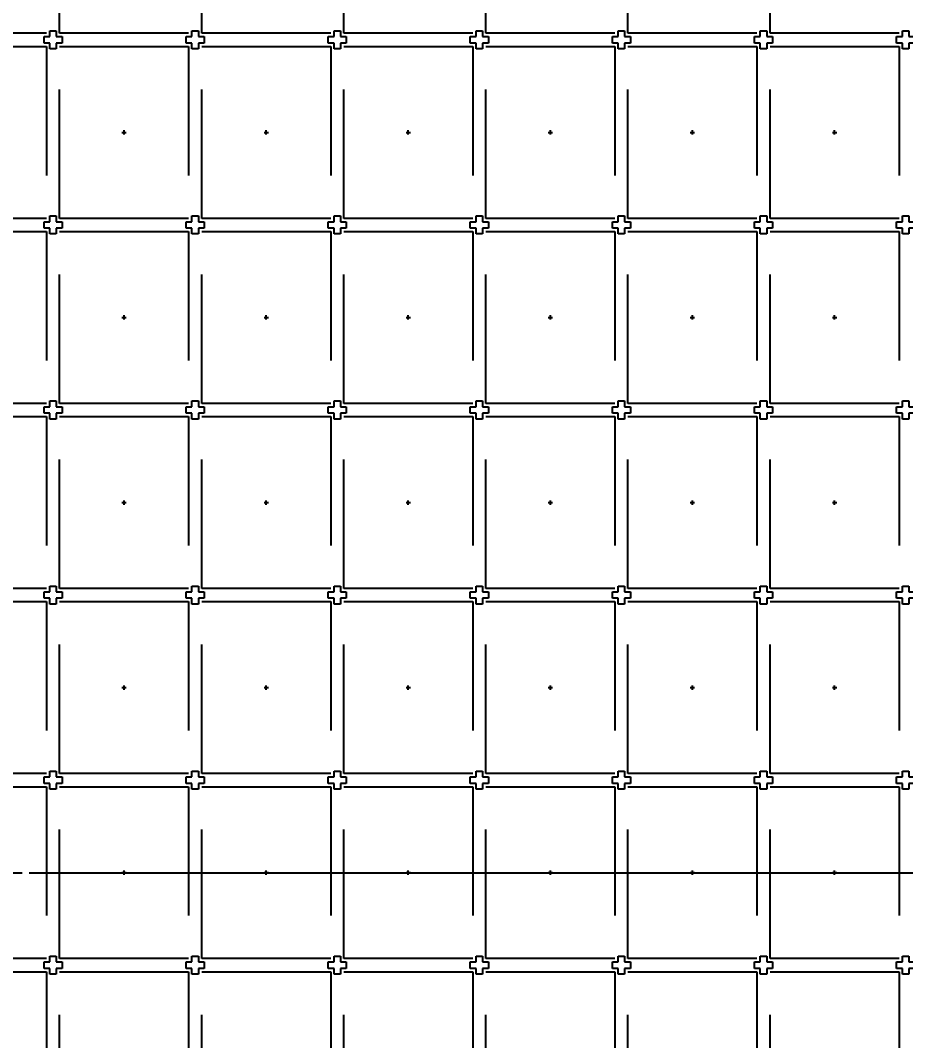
# Model space of a CAD drawing. Header units: millimetres. Extents: x 478.7 to 490.1, y 73.3 to 79.8.
# Drawn here: x 482.715 to 484.002, y 76.355 to 77.838 of the extents above; entities that cross this region are included whole.
import ezdxf

# ---------------------------------------------------------------- set-up
doc = ezdxf.new("R2010")
doc.units = ezdxf.units.MM
doc.header["$LTSCALE"] = 0.5
doc.header["$PDMODE"] = 98
for name, pattern in [('CENTER', [50.8, 31.75, -6.35, 6.35, -6.35]), ('HIDDEN', [0.375, 0.25, -0.125]), ('PHANTOM', [2.5, 1.25, -0.25, 0.25, -0.25, 0.25, -0.25])]:
    doc.linetypes.add(name, pattern=pattern)
for name, color, linetype in [('BTM', 7, 'HIDDEN'), ('CEN', 2, 'CENTER'), ('DIM', 3, 'Continuous'), ('PKG', 1, 'PHANTOM')]:
    doc.layers.add(name, color=color, linetype=linetype)
doc.styles.add('SIMPLEX', font='simplex.shx', dxfattribs={"bigfont": 'AllInOneBig.shx'})
doc.dimstyles.new('Standard2', dxfattribs={"dimtxt": 0.08, "dimasz": 0.08, "dimexe": 0.01, "dimexo": 0.01, "dimgap": 0.015, "dimtad": 1, "dimdec": 3, "dimlfac": 16, "dimrnd": 0.0005, "dimzin": 1, "dimtxsty": 'SIMPLEX', "dimcen": 0.01, "dimclrd": 256, "dimclre": 256, "dimclrt": 256, "dimazin": 3, "dimtp": 0.03, "dimtm": 0.05, "dimtfac": 0.8, "dimtdec": 3, "dimtmove": 0, "dimatfit": 3, "dimfxl": 0.05, "dimtzin": 4, "dimlwd": -1, "dimlwe": -1})

# ---------------------------------------------------------------- blocks, each defined once
blk = doc.blocks.new('*U22')
at = {"layer": 'CEN', "ltscale": 0.005}
for p, q in [((-0.003125, 0), (0.003125, 0)), ((0, -0.003125), (0, 0.003125))]:
    blk.add_line(p, q, dxfattribs=at)
at = {"layer": 'PKG', "ltscale": 0.3}
blk.add_lwpolyline([(-0.09375, 0.125), (0.09375, 0.125), (0.09375, -0.125), (-0.09375, -0.125)], close=True, dxfattribs=at)
blk = doc.blocks.new('*U23')
at = {"layer": 'DIM', "color": 0, "linetype": 'ByBlock', "lineweight": -2, "transparency": 16777216}
for p in [(1.6525, 2.9597), (1.8591, 2.9597), (2.0656, 2.9597), (2.2722, 2.9597), (2.4787, 2.9597), (2.6853, 2.9597), (2.8919, 2.9597), (1.6525, 2.6906), (1.8591, 2.6906), (2.0656, 2.6906), (2.2722, 2.6906), (2.4787, 2.6906), (2.6853, 2.6906), (2.8919, 2.6906), (1.6525, 2.4216), (1.8591, 2.4216), (2.0656, 2.4216), (2.2722, 2.4216), (2.4787, 2.4216), (2.6853, 2.4216), (2.8919, 2.4216), (1.6525, 2.1525), (1.8591, 2.1525), (2.0656, 2.1525), (2.2722, 2.1525), (2.4787, 2.1525), (2.6853, 2.1525), (2.8919, 2.1525), (1.6525, 1.8834), (1.8591, 1.8834), (2.0656, 1.8834), (2.2722, 1.8834), (2.4787, 1.8834), (2.6853, 1.8834), (2.8919, 1.8834), (1.6525, 1.6144), (1.8591, 1.6144), (2.0656, 1.6144), (2.2722, 1.6144), (2.4787, 1.6144), (2.6853, 1.6144), (2.8919, 1.6144), (1.6525, 1.3453), (1.8591, 1.3453), (2.0656, 1.3453), (2.2722, 1.3453), (2.4787, 1.3453), (2.6853, 1.3453), (2.8919, 1.3453)]:
    blk.add_blockref('*U22', p, dxfattribs=at)
blk = doc.blocks.new('*D24')
at = {"layer": 'Defpoints', "color": 0, "ltscale": 0.1, "transparency": 16777216}
for p in [(482.718, 76.5989), (482.718, 76.5989), (485.2113, 76.5989)]:
    blk.add_point(p, dxfattribs=at)
at = {"layer": 'DIM', "ltscale": 0.1, "transparency": 16777216}
blk.add_line((482.728, 76.5989), (485.2113, 76.5989), dxfattribs=at)
at = {"layer": 'DIM', "ltscale": 0.1, "transparency": 16777216, "insert": (485.3863, 76.5989), "char_height": 0.08, "attachment_point": 5, "style": 'SIMPLEX'}
blk.add_mtext('\\A1;0.000', dxfattribs=at)
blk = doc.blocks.new('*D55')
at = {"layer": 'Defpoints', "color": 0, "ltscale": 0.1, "transparency": 16777216}
for p in [(484.7687, 78.2833), (485.2113, 78.2833), (482.6595, 76.5989)]:
    blk.add_point(p, dxfattribs=at)
at = {"layer": 'DIM', "ltscale": 0.1, "transparency": 16777216}
blk.add_line((484.7787, 78.2833), (485.2113, 78.2833), dxfattribs=at)
at = {"layer": 'DIM', "ltscale": 0.1, "transparency": 16777216, "insert": (485.4244, 78.2833), "char_height": 0.08, "attachment_point": 5, "style": 'SIMPLEX'}
blk.add_mtext('\\A1;26.950', dxfattribs=at)
blk = doc.blocks.new('*D56')
at = {"layer": 'Defpoints', "color": 0, "ltscale": 0.1, "transparency": 16777216}
for p in [(484.7687, 77.7833), (485.2113, 77.7833), (482.6595, 76.5989)]:
    blk.add_point(p, dxfattribs=at)
at = {"layer": 'DIM', "ltscale": 0.1, "transparency": 16777216}
blk.add_line((484.7787, 77.7833), (485.2113, 77.7833), dxfattribs=at)
at = {"layer": 'DIM', "ltscale": 0.1, "transparency": 16777216, "insert": (485.4168, 77.7833), "char_height": 0.08, "attachment_point": 5, "style": 'SIMPLEX'}
blk.add_mtext('\\A1;18.950', dxfattribs=at)
blk = doc.blocks.new('*D57')
at = {"layer": 'Defpoints', "color": 0, "ltscale": 0.1, "transparency": 16777216}
for p in [(484.7687, 77.377), (485.2113, 77.377), (482.6595, 76.5989)]:
    blk.add_point(p, dxfattribs=at)
at = {"layer": 'DIM', "ltscale": 0.1, "transparency": 16777216}
blk.add_line((484.7787, 77.377), (485.2113, 77.377), dxfattribs=at)
at = {"layer": 'DIM', "ltscale": 0.1, "transparency": 16777216, "insert": (485.4168, 77.377), "char_height": 0.08, "attachment_point": 5, "style": 'SIMPLEX'}
blk.add_mtext('\\A1;12.450', dxfattribs=at)
blk = doc.blocks.new('*D58')
at = {"layer": 'Defpoints', "color": 0, "ltscale": 0.1, "transparency": 16777216}
for p in [(484.7687, 76.877), (485.2113, 76.877), (482.6595, 76.5989)]:
    blk.add_point(p, dxfattribs=at)
at = {"layer": 'DIM', "ltscale": 0.1, "transparency": 16777216}
blk.add_line((484.7787, 76.877), (485.2113, 76.877), dxfattribs=at)
at = {"layer": 'DIM', "ltscale": 0.1, "transparency": 16777216, "insert": (485.3863, 76.877), "char_height": 0.08, "attachment_point": 5, "style": 'SIMPLEX'}
blk.add_mtext('\\A1;4.450', dxfattribs=at)
blk = doc.blocks.new('*D59')
at = {"layer": 'Defpoints', "color": 0, "ltscale": 0.1, "transparency": 16777216}
for p in [(482.6595, 76.5989), (484.7687, 75.9083), (485.2113, 75.9083)]:
    blk.add_point(p, dxfattribs=at)
at = {"layer": 'DIM', "ltscale": 0.1, "transparency": 16777216}
blk.add_line((484.7787, 75.9083), (485.2113, 75.9083), dxfattribs=at)
at = {"layer": 'DIM', "ltscale": 0.1, "transparency": 16777216, "insert": (485.4092, 75.9083), "char_height": 0.08, "attachment_point": 5, "style": 'SIMPLEX'}
blk.add_mtext('\\A1;11.050', dxfattribs=at)
blk = doc.blocks.new('*D60')
at = {"layer": 'Defpoints', "color": 0, "ltscale": 0.1, "transparency": 16777216}
for p in [(482.6595, 76.5989), (484.7687, 76.4083), (485.2113, 76.4083)]:
    blk.add_point(p, dxfattribs=at)
at = {"layer": 'DIM', "ltscale": 0.1, "transparency": 16777216}
blk.add_line((484.7787, 76.4083), (485.2113, 76.4083), dxfattribs=at)
at = {"layer": 'DIM', "ltscale": 0.1, "transparency": 16777216, "insert": (485.3863, 76.4083), "char_height": 0.08, "attachment_point": 5, "style": 'SIMPLEX'}
blk.add_mtext('\\A1;3.050', dxfattribs=at)
blk = doc.blocks.new('*D61')
at = {"layer": 'Defpoints', "color": 0, "ltscale": 0.1, "transparency": 16777216}
for p in [(485.2113, 78.9061), (484.6437, 78.8302), (482.6595, 76.5989)]:
    blk.add_point(p, dxfattribs=at)
at = {"layer": 'DIM', "ltscale": 0.1, "transparency": 16777216}
for p, q in [((484.8913, 78.8302), (485.0513, 78.9061)), ((485.0513, 78.9061), (485.2113, 78.9061)), ((484.6537, 78.8302), (484.8913, 78.8302))]:
    blk.add_line(p, q, dxfattribs=at)
at = {"layer": 'DIM', "ltscale": 0.1, "transparency": 16777216, "insert": (485.4244, 78.9061), "char_height": 0.08, "attachment_point": 5, "style": 'SIMPLEX'}
blk.add_mtext('\\A1;35.700', dxfattribs=at)
blk = doc.blocks.new('*D62')
at = {"layer": 'Defpoints', "color": 0, "ltscale": 0.1, "transparency": 16777216}
for p in [(485.2113, 78.7961), (484.5119, 78.7364), (482.6595, 76.5989)]:
    blk.add_point(p, dxfattribs=at)
at = {"layer": 'DIM', "ltscale": 0.1, "transparency": 16777216}
for p, q in [((484.8913, 78.7364), (485.0513, 78.7961)), ((485.0513, 78.7961), (485.2113, 78.7961)), ((484.5219, 78.7364), (484.8913, 78.7364))]:
    blk.add_line(p, q, dxfattribs=at)
at = {"layer": 'DIM', "ltscale": 0.1, "transparency": 16777216, "insert": (485.4244, 78.7961), "char_height": 0.08, "attachment_point": 5, "style": 'SIMPLEX'}
blk.add_mtext('\\A1;34.200', dxfattribs=at)
blk = doc.blocks.new('*D63')
at = {"layer": 'Defpoints', "color": 0, "ltscale": 0.1, "transparency": 16777216}
for p in [(485.2113, 78.6864), (484.6437, 78.6364), (482.6595, 76.5989)]:
    blk.add_point(p, dxfattribs=at)
at = {"layer": 'DIM', "ltscale": 0.1, "transparency": 16777216}
for p, q in [((484.8913, 78.6364), (485.0513, 78.6864)), ((485.0513, 78.6864), (485.2113, 78.6864)), ((484.6537, 78.6364), (484.8913, 78.6364))]:
    blk.add_line(p, q, dxfattribs=at)
at = {"layer": 'DIM', "ltscale": 0.1, "transparency": 16777216, "insert": (485.4244, 78.6864), "char_height": 0.08, "attachment_point": 5, "style": 'SIMPLEX'}
blk.add_mtext('\\A1;32.600', dxfattribs=at)
blk = doc.blocks.new('*D64')
at = {"layer": 'Defpoints', "color": 0, "ltscale": 0.1, "transparency": 16777216}
for p in [(482.6595, 76.5989), (484.6437, 74.5989), (485.2113, 74.5489)]:
    blk.add_point(p, dxfattribs=at)
at = {"layer": 'DIM', "ltscale": 0.1, "transparency": 16777216}
for p, q in [((484.6537, 74.5989), (484.8913, 74.5989)), ((484.8913, 74.5989), (485.0513, 74.5489)), ((485.0513, 74.5489), (485.2113, 74.5489))]:
    blk.add_line(p, q, dxfattribs=at)
at = {"layer": 'DIM', "ltscale": 0.1, "transparency": 16777216, "insert": (485.4244, 74.5489), "char_height": 0.08, "attachment_point": 5, "style": 'SIMPLEX'}
blk.add_mtext('\\A1;32.000', dxfattribs=at)
blk = doc.blocks.new('*D65')
at = {"layer": 'Defpoints', "color": 0, "ltscale": 0.1, "transparency": 16777216}
for p in [(484.7687, 79.3616), (484.7687, 78.758), (482.6595, 76.5989)]:
    blk.add_point(p, dxfattribs=at)
at = {"layer": 'DIM', "ltscale": 0.1, "transparency": 16777216}
blk.add_line((484.7687, 78.768), (484.7687, 79.3616), dxfattribs=at)
at = {"layer": 'DIM', "ltscale": 0.1, "transparency": 16777216, "insert": (484.7687, 79.5747), "char_height": 0.08, "attachment_point": 5, "rotation": 90, "style": 'SIMPLEX'}
blk.add_mtext('\\A1;33.747', dxfattribs=at)
blk = doc.blocks.new('*D66')
at = {"layer": 'Defpoints', "color": 0, "ltscale": 0.1, "transparency": 16777216}
for p in [(484.6437, 79.3616), (484.6437, 78.8302), (482.6595, 76.5989)]:
    blk.add_point(p, dxfattribs=at)
at = {"layer": 'DIM', "ltscale": 0.1, "transparency": 16777216}
blk.add_line((484.6437, 78.8402), (484.6437, 79.3616), dxfattribs=at)
at = {"layer": 'DIM', "ltscale": 0.1, "transparency": 16777216, "insert": (484.6437, 79.5671), "char_height": 0.08, "attachment_point": 5, "rotation": 90, "style": 'SIMPLEX'}
blk.add_mtext('\\A1;31.747', dxfattribs=at)
blk = doc.blocks.new('*D67')
at = {"layer": 'Defpoints', "color": 0, "ltscale": 0.1, "transparency": 16777216}
for p in [(484.3962, 79.3616), (484.4562, 78.7446), (482.6595, 76.5989)]:
    blk.add_point(p, dxfattribs=at)
at = {"layer": 'DIM', "ltscale": 0.1, "transparency": 16777216}
for p, q in [((484.3962, 79.2016), (484.3962, 79.3616)), ((484.4562, 79.0416), (484.3962, 79.2016)), ((484.4562, 78.7546), (484.4562, 79.0416))]:
    blk.add_line(p, q, dxfattribs=at)
at = {"layer": 'DIM', "ltscale": 0.1, "transparency": 16777216, "insert": (484.3962, 79.5747), "char_height": 0.08, "attachment_point": 5, "rotation": 90, "style": 'SIMPLEX'}
blk.add_mtext('\\A1;28.747', dxfattribs=at)
blk = doc.blocks.new('*D68')
at = {"layer": 'Defpoints', "color": 0, "ltscale": 0.1, "transparency": 16777216}
for p in [(483.847, 79.3616), (483.847, 78.7364), (482.6595, 76.5989)]:
    blk.add_point(p, dxfattribs=at)
at = {"layer": 'DIM', "ltscale": 0.1, "transparency": 16777216}
blk.add_line((483.847, 78.7464), (483.847, 79.3616), dxfattribs=at)
at = {"layer": 'DIM', "ltscale": 0.1, "transparency": 16777216, "insert": (483.847, 79.5671), "char_height": 0.08, "attachment_point": 5, "rotation": 90, "style": 'SIMPLEX'}
blk.add_mtext('\\A1;19.000', dxfattribs=at)
blk = doc.blocks.new('*D31')
at = {"layer": 'Defpoints', "color": 0, "ltscale": 0.1, "transparency": 16777216}
for p in [(482.6595, 76.5989), (484.6437, 74.5989), (484.6437, 74.0824)]:
    blk.add_point(p, dxfattribs=at)
at = {"layer": 'DIM', "ltscale": 0.1, "transparency": 16777216}
blk.add_line((484.6437, 74.5889), (484.6437, 74.0824), dxfattribs=at)
at = {"layer": 'DIM', "ltscale": 0.1, "transparency": 16777216, "insert": (484.6437, 73.8769), "char_height": 0.08, "attachment_point": 5, "rotation": 90, "style": 'SIMPLEX'}
blk.add_mtext('\\A1;31.747', dxfattribs=at)
blk = doc.blocks.new('*D85')
at = {"layer": 'Defpoints', "color": 0, "ltscale": 0.1, "transparency": 16777216}
for p in [(482.6595, 76.5989), (484.6124, 75.9083), (484.5144, 74.0824)]:
    blk.add_point(p, dxfattribs=at)
at = {"layer": 'DIM', "ltscale": 0.1, "transparency": 16777216}
for p, q in [((484.6124, 75.8983), (484.6124, 74.4024)), ((484.6124, 74.4024), (484.5144, 74.2424)), ((484.5144, 74.2424), (484.5144, 74.0824))]:
    blk.add_line(p, q, dxfattribs=at)
at = {"layer": 'DIM', "ltscale": 0.1, "transparency": 16777216, "insert": (484.5144, 73.8769), "char_height": 0.08, "attachment_point": 5, "rotation": 90, "style": 'SIMPLEX'}
blk.add_mtext('\\A1;31.247', dxfattribs=at)

msp = doc.modelspace()

# ---------------------------------------------------------------- linework, layer by layer
at = {"layer": 'BTM', "ltscale": 0.03}
for points in [[(482.77591, 77.81438), (482.77591, 77.805005), (482.767473, 77.805005), (482.767473, 77.796568), (482.758098, 77.796568), (482.758098, 77.805005), (482.74966, 77.805005), (482.74966, 77.81438), (482.758098, 77.81438), (482.758098, 77.822818), (482.767473, 77.822818), (482.767473, 77.81438)], [(482.982473, 77.81438), (482.982473, 77.805005), (482.974035, 77.805005), (482.974035, 77.796568), (482.96466, 77.796568), (482.96466, 77.805005), (482.956223, 77.805005), (482.956223, 77.81438), (482.96466, 77.81438), (482.96466, 77.822818), (482.974035, 77.822818), (482.974035, 77.81438)], [(483.189035, 77.81438), (483.189035, 77.805005), (483.180598, 77.805005), (483.180598, 77.796568), (483.171223, 77.796568), (483.171223, 77.805005), (483.162785, 77.805005), (483.162785, 77.81438), (483.171223, 77.81438), (483.171223, 77.822818), (483.180598, 77.822818), (483.180598, 77.81438)], [(483.395598, 77.81438), (483.395598, 77.805005), (483.38716, 77.805005), (483.38716, 77.796568), (483.377785, 77.796568), (483.377785, 77.805005), (483.369348, 77.805005), (483.369348, 77.81438), (483.377785, 77.81438), (483.377785, 77.822818), (483.38716, 77.822818), (483.38716, 77.81438)], [(483.60216, 77.81438), (483.60216, 77.805005), (483.593723, 77.805005), (483.593723, 77.796568), (483.584348, 77.796568), (483.584348, 77.805005), (483.57591, 77.805005), (483.57591, 77.81438), (483.584348, 77.81438), (483.584348, 77.822818), (483.593723, 77.822818), (483.593723, 77.81438)], [(483.808723, 77.81438), (483.808723, 77.805005), (483.800285, 77.805005), (483.800285, 77.796568), (483.79091, 77.796568), (483.79091, 77.805005), (483.782473, 77.805005), (483.782473, 77.81438), (483.79091, 77.81438), (483.79091, 77.822818), (483.800285, 77.822818), (483.800285, 77.81438)], [(484.015285, 77.81438), (484.015285, 77.805005), (484.006848, 77.805005), (484.006848, 77.796568), (483.997473, 77.796568), (483.997473, 77.805005), (483.989035, 77.805005), (483.989035, 77.81438), (483.997473, 77.81438), (483.997473, 77.822818), (484.006848, 77.822818), (484.006848, 77.81438)], [(482.77591, 77.545318), (482.77591, 77.535943), (482.767473, 77.535943), (482.767473, 77.527505), (482.758098, 77.527505), (482.758098, 77.535943), (482.74966, 77.535943), (482.74966, 77.545318), (482.758098, 77.545318), (482.758098, 77.553755), (482.767473, 77.553755), (482.767473, 77.545318)], [(482.982473, 77.545318), (482.982473, 77.535943), (482.974035, 77.535943), (482.974035, 77.527505), (482.96466, 77.527505), (482.96466, 77.535943), (482.956223, 77.535943), (482.956223, 77.545318), (482.96466, 77.545318), (482.96466, 77.553755), (482.974035, 77.553755), (482.974035, 77.545318)], [(483.189035, 77.545318), (483.189035, 77.535943), (483.180598, 77.535943), (483.180598, 77.527505), (483.171223, 77.527505), (483.171223, 77.535943), (483.162785, 77.535943), (483.162785, 77.545318), (483.171223, 77.545318), (483.171223, 77.553755), (483.180598, 77.553755), (483.180598, 77.545318)], [(483.395598, 77.545318), (483.395598, 77.535943), (483.38716, 77.535943), (483.38716, 77.527505), (483.377785, 77.527505), (483.377785, 77.535943), (483.369348, 77.535943), (483.369348, 77.545318), (483.377785, 77.545318), (483.377785, 77.553755), (483.38716, 77.553755), (483.38716, 77.545318)], [(483.60216, 77.545318), (483.60216, 77.535943), (483.593723, 77.535943), (483.593723, 77.527505), (483.584348, 77.527505), (483.584348, 77.535943), (483.57591, 77.535943), (483.57591, 77.545318), (483.584348, 77.545318), (483.584348, 77.553755), (483.593723, 77.553755), (483.593723, 77.545318)], [(483.808723, 77.545318), (483.808723, 77.535943), (483.800285, 77.535943), (483.800285, 77.527505), (483.79091, 77.527505), (483.79091, 77.535943), (483.782473, 77.535943), (483.782473, 77.545318), (483.79091, 77.545318), (483.79091, 77.553755), (483.800285, 77.553755), (483.800285, 77.545318)], [(484.015285, 77.545318), (484.015285, 77.535943), (484.006848, 77.535943), (484.006848, 77.527505), (483.997473, 77.527505), (483.997473, 77.535943), (483.989035, 77.535943), (483.989035, 77.545318), (483.997473, 77.545318), (483.997473, 77.553755), (484.006848, 77.553755), (484.006848, 77.545318)], [(482.77591, 77.276255), (482.77591, 77.26688), (482.767473, 77.26688), (482.767473, 77.258443), (482.758098, 77.258443), (482.758098, 77.26688), (482.74966, 77.26688), (482.74966, 77.276255), (482.758098, 77.276255), (482.758098, 77.284693), (482.767473, 77.284693), (482.767473, 77.276255)], [(482.982473, 77.276255), (482.982473, 77.26688), (482.974035, 77.26688), (482.974035, 77.258443), (482.96466, 77.258443), (482.96466, 77.26688), (482.956223, 77.26688), (482.956223, 77.276255), (482.96466, 77.276255), (482.96466, 77.284693), (482.974035, 77.284693), (482.974035, 77.276255)], [(483.189035, 77.276255), (483.189035, 77.26688), (483.180598, 77.26688), (483.180598, 77.258443), (483.171223, 77.258443), (483.171223, 77.26688), (483.162785, 77.26688), (483.162785, 77.276255), (483.171223, 77.276255), (483.171223, 77.284693), (483.180598, 77.284693), (483.180598, 77.276255)], [(483.395598, 77.276255), (483.395598, 77.26688), (483.38716, 77.26688), (483.38716, 77.258443), (483.377785, 77.258443), (483.377785, 77.26688), (483.369348, 77.26688), (483.369348, 77.276255), (483.377785, 77.276255), (483.377785, 77.284693), (483.38716, 77.284693), (483.38716, 77.276255)], [(483.60216, 77.276255), (483.60216, 77.26688), (483.593723, 77.26688), (483.593723, 77.258443), (483.584348, 77.258443), (483.584348, 77.26688), (483.57591, 77.26688), (483.57591, 77.276255), (483.584348, 77.276255), (483.584348, 77.284693), (483.593723, 77.284693), (483.593723, 77.276255)], [(483.808723, 77.276255), (483.808723, 77.26688), (483.800285, 77.26688), (483.800285, 77.258443), (483.79091, 77.258443), (483.79091, 77.26688), (483.782473, 77.26688), (483.782473, 77.276255), (483.79091, 77.276255), (483.79091, 77.284693), (483.800285, 77.284693), (483.800285, 77.276255)], [(484.015285, 77.276255), (484.015285, 77.26688), (484.006848, 77.26688), (484.006848, 77.258443), (483.997473, 77.258443), (483.997473, 77.26688), (483.989035, 77.26688), (483.989035, 77.276255), (483.997473, 77.276255), (483.997473, 77.284693), (484.006848, 77.284693), (484.006848, 77.276255)], [(482.77591, 77.007193), (482.77591, 76.997818), (482.767473, 76.997818), (482.767473, 76.98938), (482.758098, 76.98938), (482.758098, 76.997818), (482.74966, 76.997818), (482.74966, 77.007193), (482.758098, 77.007193), (482.758098, 77.01563), (482.767473, 77.01563), (482.767473, 77.007193)], [(482.982473, 77.007193), (482.982473, 76.997818), (482.974035, 76.997818), (482.974035, 76.98938), (482.96466, 76.98938), (482.96466, 76.997818), (482.956223, 76.997818), (482.956223, 77.007193), (482.96466, 77.007193), (482.96466, 77.01563), (482.974035, 77.01563), (482.974035, 77.007193)], [(483.189035, 77.007193), (483.189035, 76.997818), (483.180598, 76.997818), (483.180598, 76.98938), (483.171223, 76.98938), (483.171223, 76.997818), (483.162785, 76.997818), (483.162785, 77.007193), (483.171223, 77.007193), (483.171223, 77.01563), (483.180598, 77.01563), (483.180598, 77.007193)], [(483.395598, 77.007193), (483.395598, 76.997818), (483.38716, 76.997818), (483.38716, 76.98938), (483.377785, 76.98938), (483.377785, 76.997818), (483.369348, 76.997818), (483.369348, 77.007193), (483.377785, 77.007193), (483.377785, 77.01563), (483.38716, 77.01563), (483.38716, 77.007193)], [(483.60216, 77.007193), (483.60216, 76.997818), (483.593723, 76.997818), (483.593723, 76.98938), (483.584348, 76.98938), (483.584348, 76.997818), (483.57591, 76.997818), (483.57591, 77.007193), (483.584348, 77.007193), (483.584348, 77.01563), (483.593723, 77.01563), (483.593723, 77.007193)], [(483.808723, 77.007193), (483.808723, 76.997818), (483.800285, 76.997818), (483.800285, 76.98938), (483.79091, 76.98938), (483.79091, 76.997818), (483.782473, 76.997818), (483.782473, 77.007193), (483.79091, 77.007193), (483.79091, 77.01563), (483.800285, 77.01563), (483.800285, 77.007193)], [(484.015285, 77.007193), (484.015285, 76.997818), (484.006848, 76.997818), (484.006848, 76.98938), (483.997473, 76.98938), (483.997473, 76.997818), (483.989035, 76.997818), (483.989035, 77.007193), (483.997473, 77.007193), (483.997473, 77.01563), (484.006848, 77.01563), (484.006848, 77.007193)], [(482.77591, 76.73813), (482.77591, 76.728755), (482.767473, 76.728755), (482.767473, 76.720318), (482.758098, 76.720318), (482.758098, 76.728755), (482.74966, 76.728755), (482.74966, 76.73813), (482.758098, 76.73813), (482.758098, 76.746568), (482.767473, 76.746568), (482.767473, 76.73813)], [(482.982473, 76.73813), (482.982473, 76.728755), (482.974035, 76.728755), (482.974035, 76.720318), (482.96466, 76.720318), (482.96466, 76.728755), (482.956223, 76.728755), (482.956223, 76.73813), (482.96466, 76.73813), (482.96466, 76.746568), (482.974035, 76.746568), (482.974035, 76.73813)], [(483.189035, 76.73813), (483.189035, 76.728755), (483.180598, 76.728755), (483.180598, 76.720318), (483.171223, 76.720318), (483.171223, 76.728755), (483.162785, 76.728755), (483.162785, 76.73813), (483.171223, 76.73813), (483.171223, 76.746568), (483.180598, 76.746568), (483.180598, 76.73813)], [(483.395598, 76.73813), (483.395598, 76.728755), (483.38716, 76.728755), (483.38716, 76.720318), (483.377785, 76.720318), (483.377785, 76.728755), (483.369348, 76.728755), (483.369348, 76.73813), (483.377785, 76.73813), (483.377785, 76.746568), (483.38716, 76.746568), (483.38716, 76.73813)], [(483.60216, 76.73813), (483.60216, 76.728755), (483.593723, 76.728755), (483.593723, 76.720318), (483.584348, 76.720318), (483.584348, 76.728755), (483.57591, 76.728755), (483.57591, 76.73813), (483.584348, 76.73813), (483.584348, 76.746568), (483.593723, 76.746568), (483.593723, 76.73813)], [(483.808723, 76.73813), (483.808723, 76.728755), (483.800285, 76.728755), (483.800285, 76.720318), (483.79091, 76.720318), (483.79091, 76.728755), (483.782473, 76.728755), (483.782473, 76.73813), (483.79091, 76.73813), (483.79091, 76.746568), (483.800285, 76.746568), (483.800285, 76.73813)], [(484.015285, 76.73813), (484.015285, 76.728755), (484.006848, 76.728755), (484.006848, 76.720318), (483.997473, 76.720318), (483.997473, 76.728755), (483.989035, 76.728755), (483.989035, 76.73813), (483.997473, 76.73813), (483.997473, 76.746568), (484.006848, 76.746568), (484.006848, 76.73813)], [(482.77591, 76.469068), (482.77591, 76.459693), (482.767473, 76.459693), (482.767473, 76.451255), (482.758098, 76.451255), (482.758098, 76.459693), (482.74966, 76.459693), (482.74966, 76.469068), (482.758098, 76.469068), (482.758098, 76.477505), (482.767473, 76.477505), (482.767473, 76.469068)], [(482.982473, 76.469068), (482.982473, 76.459693), (482.974035, 76.459693), (482.974035, 76.451255), (482.96466, 76.451255), (482.96466, 76.459693), (482.956223, 76.459693), (482.956223, 76.469068), (482.96466, 76.469068), (482.96466, 76.477505), (482.974035, 76.477505), (482.974035, 76.469068)], [(483.189035, 76.469068), (483.189035, 76.459693), (483.180598, 76.459693), (483.180598, 76.451255), (483.171223, 76.451255), (483.171223, 76.459693), (483.162785, 76.459693), (483.162785, 76.469068), (483.171223, 76.469068), (483.171223, 76.477505), (483.180598, 76.477505), (483.180598, 76.469068)], [(483.395598, 76.469068), (483.395598, 76.459693), (483.38716, 76.459693), (483.38716, 76.451255), (483.377785, 76.451255), (483.377785, 76.459693), (483.369348, 76.459693), (483.369348, 76.469068), (483.377785, 76.469068), (483.377785, 76.477505), (483.38716, 76.477505), (483.38716, 76.469068)], [(483.60216, 76.469068), (483.60216, 76.459693), (483.593723, 76.459693), (483.593723, 76.451255), (483.584348, 76.451255), (483.584348, 76.459693), (483.57591, 76.459693), (483.57591, 76.469068), (483.584348, 76.469068), (483.584348, 76.477505), (483.593723, 76.477505), (483.593723, 76.469068)], [(483.808723, 76.469068), (483.808723, 76.459693), (483.800285, 76.459693), (483.800285, 76.451255), (483.79091, 76.451255), (483.79091, 76.459693), (483.782473, 76.459693), (483.782473, 76.469068), (483.79091, 76.469068), (483.79091, 76.477505), (483.800285, 76.477505), (483.800285, 76.469068)], [(484.015285, 76.469068), (484.015285, 76.459693), (484.006848, 76.459693), (484.006848, 76.451255), (483.997473, 76.451255), (483.997473, 76.459693), (483.989035, 76.459693), (483.989035, 76.469068), (483.997473, 76.469068), (483.997473, 76.477505), (484.006848, 76.477505), (484.006848, 76.469068)]]:
    msp.add_lwpolyline(points, close=True, dxfattribs=at)
at = {"layer": 'CEN', "color": 2, "ltscale": 0.03}
msp.add_line((482.601047, 76.598911), (482.717961, 76.598911), dxfattribs=at)

# ---------------------------------------------------------------- block references
at = {"layer": 'DIM', "ltscale": 0.03}
msp.add_blockref('*U23', (481.007004, 74.984536), dxfattribs=at)

# ---------------------------------------------------------------- dimensions: what is measured, and where the dimension line sits
at = {"layer": 'DIM', "color": 0, "ltscale": 0.1}
for feature_location, offset, dtype, origin, picture, middle in [((484.768691, 78.757974), (0, 0.603664), 1, (482.659504, 76.598911), '*D65', (484.768691, 79.574733)), ((484.456191, 78.744607), (-0.06, 0.617031), 1, (482.659504, 76.598911), '*D67', (484.396191, 79.574733)), ((484.643691, 78.830161), (0, 0.531476), 1, (482.659504, 76.598911), '*D66', (484.643691, 79.567114)), ((483.847004, 78.736411), (0, 0.625226), 1, (482.659504, 76.598911), '*D68', (483.847004, 79.567114)), ((484.643691, 78.830161), (0.567658, 0.075898), 0, (482.659504, 76.598911), '*D61', (485.424444, 78.90606)), ((484.511868, 78.736411), (0.699481, 0.059723), 0, (482.659504, 76.598911), '*D62', (485.424444, 78.796134)), ((484.643691, 78.636411), (0.567658, 0.05), 0, (482.659504, 76.598911), '*D63', (485.424444, 78.686411)), ((484.768691, 78.283286), (0.442658, 0), 0, (482.659504, 76.598911), '*D55', (485.424444, 78.283286)), ((484.768691, 77.783286), (0.442658, 0), 0, (482.659504, 76.598911), '*D56', (485.416825, 77.783286)), ((484.768691, 77.377036), (0.442658, 0), 0, (482.659504, 76.598911), '*D57', (485.416825, 77.377036)), ((484.768691, 76.877036), (0.442658, 0), 0, (482.659504, 76.598911), '*D58', (485.386349, 76.877036)), ((482.7179605492, 76.5989114119), (2.493388663, 0), 0, (482.7179605492, 76.5989114119), '*D24', (485.3863492121, 76.5989114119)), ((484.768691, 75.908286), (0.442658, 0), 0, (482.659504, 76.598911), '*D59', (485.409206, 75.908286)), ((484.768691, 76.408286), (0.442658, 0), 0, (482.659504, 76.598911), '*D60', (485.386349, 76.408286)), ((484.643691, 74.598911), (0.567658, -0.05), 0, (482.659504, 76.598911), '*D64', (485.424444, 74.548911)), ((484.643691, 74.598911), (0, -0.516539), 1, (482.659504, 76.598911), '*D31', (484.643691, 73.876896)), ((484.612441, 75.908286), (-0.098088, -1.825914), 1, (482.659504, 76.598911), '*D85', (484.514354, 73.876896))]:
    dim = msp.add_ordinate_dim(feature_location=feature_location, offset=offset, dtype=dtype, origin=origin, dimstyle='Standard2', dxfattribs=at)
    dim.commit()
    dim.dimension.update_dxf_attribs({"geometry": picture, "text_midpoint": middle})

doc.saveas('drawing.dxf')
